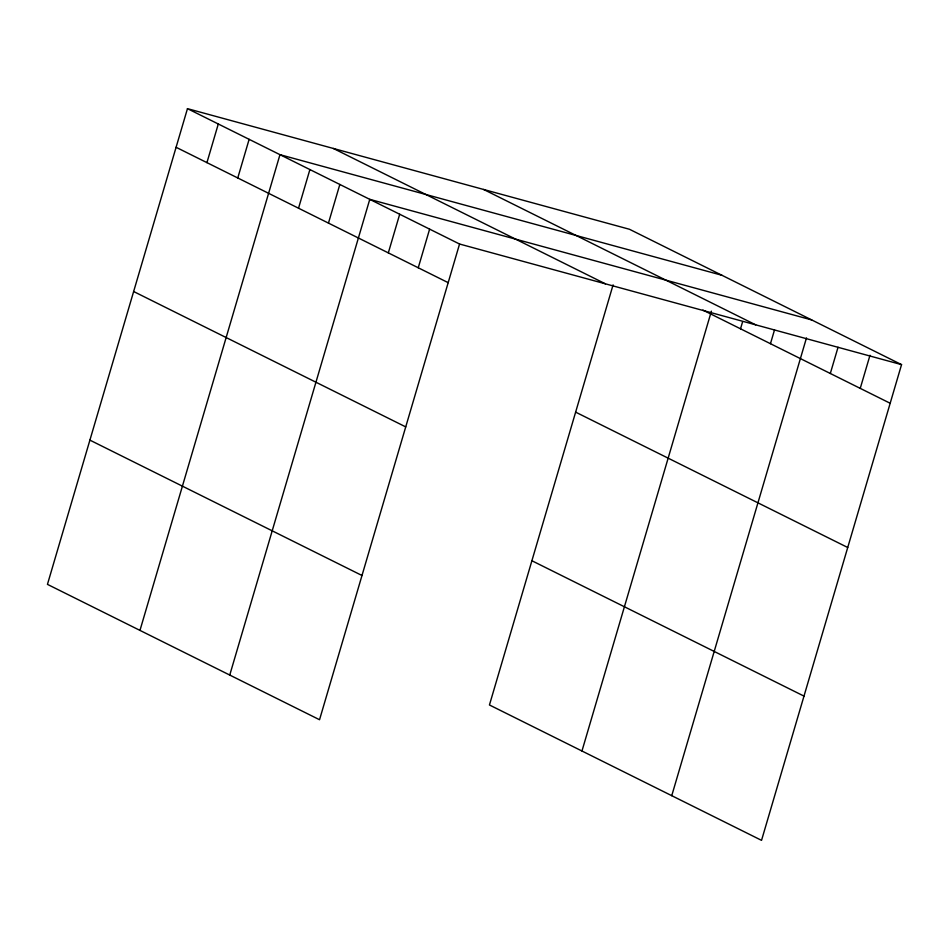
<?xml version="1.0" encoding="UTF-8"?>
<svg xmlns="http://www.w3.org/2000/svg" width="949" height="949" viewBox="0 0 949 949"><rect width="100%" height="100%" fill="white"/><g stroke="black" fill="none" stroke-linecap="round" stroke-linejoin="round"><path stroke-width="1.42" d="M187.463 108.649L47.45 584.37L319.54 719.733L459.553 244.023L187.463 108.649L629.46 229.267L901.55 364.63L761.537 840.351L489.447 704.977L613.09 284.866M206.929 162.635L218.294 123.999M237.76 177.973L249.136 139.337M139.966 630.397L279.967 154.675L721.975 275.293M298.532 208.199L309.896 169.563M328.461 223.098L339.837 184.462M229.753 675.059L369.766 199.349L811.763 319.955M388.319 252.873L399.695 214.237M418.248 267.772L429.624 229.136M581.962 751.003L711.406 311.165M740.528 328.817L742.557 321.913M770.458 343.704L774.514 329.908M671.75 795.677L806.484 337.903M830.316 373.491L838.038 347.275M860.245 388.378L869.996 355.258M459.553 244.023L901.55 364.63M483.599 189.456L755.689 324.831M702.889 310.086L890.174 403.266M333.324 148.447L605.415 283.822M176.087 147.285L448.177 282.66M575.64 412.139L847.73 547.502M133.643 291.521L405.733 426.896M531.903 560.74L803.993 696.115M89.906 440.134L361.996 575.497"/></g></svg>
